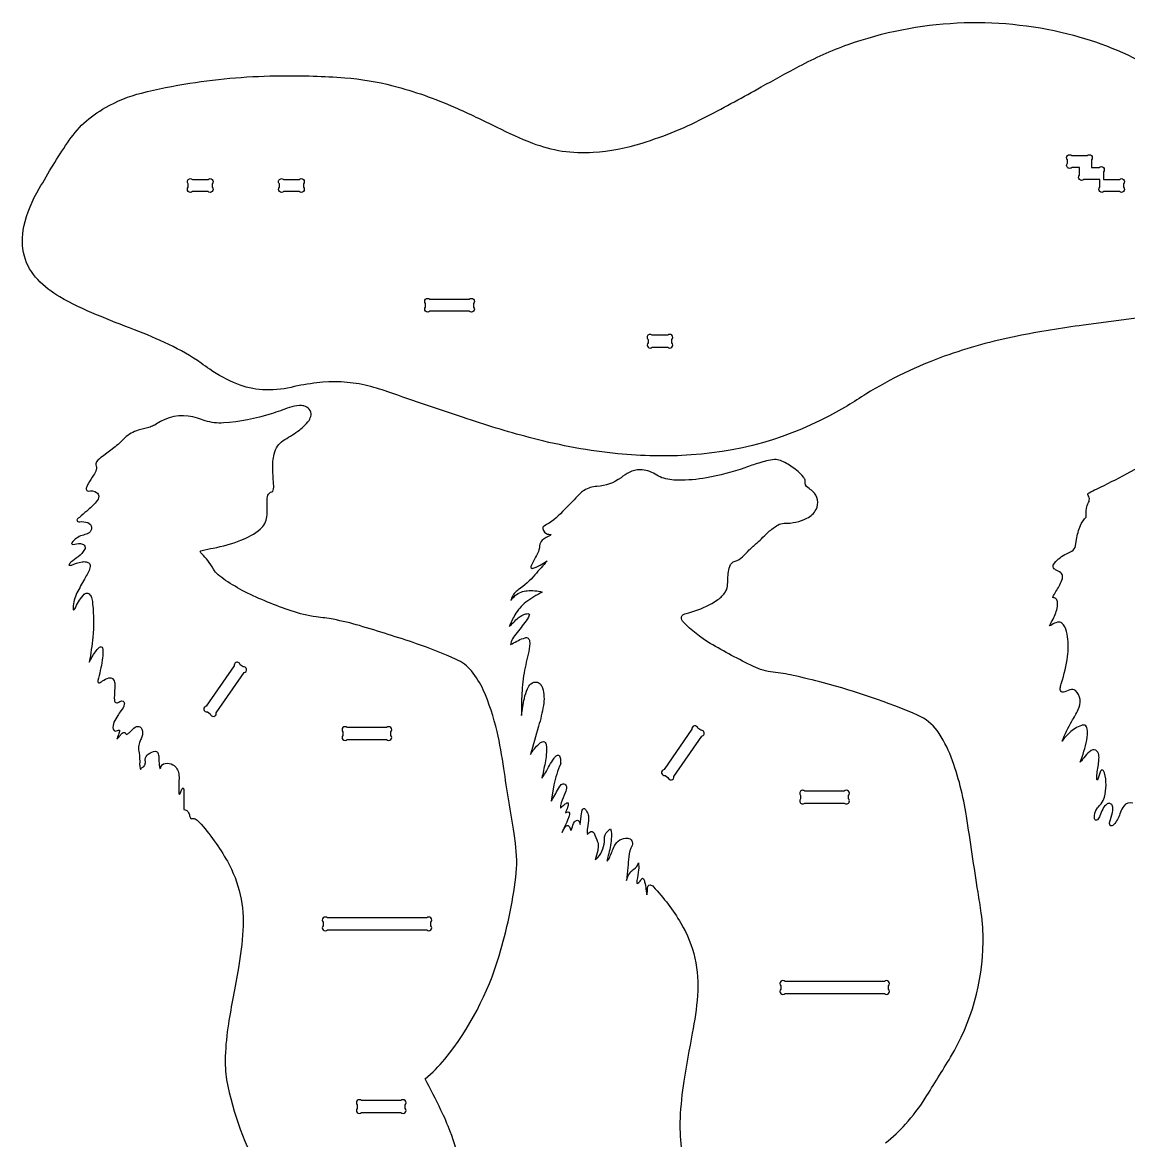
# Model space of a CAD drawing. Extents: x -297 to 360, y -254 to 316.
# Drawn here: x -296.7 to -19.6, y 33.5 to 313.6 of the extents above; entities that cross this region are included whole.
import ezdxf

# ---------------------------------------------------------------- set-up
doc = ezdxf.new("R2010")
doc.units = 0
doc.header["$MEASUREMENT"] = 0
doc.layers.get('0').update_dxf_attribs({"linetype": 'CONTINUOUS'})

msp = doc.modelspace()

# ---------------------------------------------------------------- linework, layer by layer
for points in [[(-17, 239.55), (-30.9, 237.74, 0.016937), (-47.49, 234.99, 0.037032), (-65.76, 229.93, 0.052186), (-85.37, 220.49, -0.00447), (-89.97, 217.56, -0.119641), (-129.16, 205.22, -0.042166), (-147.55, 205.55, -0.039221), (-168.71, 209.35, -0.016725), (-185.23, 214.26, -0.00324), (-205.12, 221.03, 0.027526), (-210.85, 222.71, 0.084054), (-222.9, 223.3, 0.027759), (-229.36, 222.16, -0.066396), (-236.55, 221.53, -0.080063), (-242.92, 223, -0.052876), (-249.75, 226.7, -0.008373), (-251.88, 228.18, 0.043949), (-259.99, 232.89, 0.018249), (-268.63, 236.58, -0.0052), (-278.14, 240.35, -0.034793), (-287.28, 244.8, -0.071755), (-292.82, 249.16, -0.120399), (-296.18, 254.98, -0.119099), (-296.29, 262.42, -0.081907), (-292.44, 271.95, -0.004649), (-289, 277.8, -0.01167), (-285.41, 283.38, -0.0538), (-281.25, 288.35, -0.058055), (-275.88, 292.21, -0.070925), (-266.82, 295.86, -0.026154), (-254.73, 298.31, -0.038412), (-231.78, 300.18, -0.02244), (-215.92, 299.68, -0.046675), (-203.87, 297.68, -0.041268), (-188.31, 292.26, -0.011292), (-177.87, 287.33, 0.021315), (-168.94, 283.34, 0.109476), (-153.69, 281.02, 0.058378), (-141.45, 283.33, 0.046188), (-125.15, 290.05, 0.008532), (-111.6, 297.39, -0.006303), (-102.12, 302.57, -0.03728), (-89.87, 308.02, -0.147404), (-34.83, 310.71, -0.071157), (-13.39, 302.05, -0.063535)], [(-187.2, 27.38, 0.054737), (-189.5, 35.81, 0.021849), (-191.83, 41.17, 0.007313), (-195.79, 48.99, 0.049451), (-190.85, 53.93, 0.097663), (-177.28, 79.81, 0.041192), (-173.06, 99.53, 0.06018), (-173.18, 108, 0.009833), (-173.52, 110.46, -0.006092), (-176.08, 126.73, 0.020295), (-177.79, 135.99, 0.047215), (-181.25, 146.41, 0.063203), (-184.17, 151.14, 0.111532), (-188.04, 154.03, 0.026717), (-197.93, 157.96, 0.009504), (-212.26, 162.49, 0.021715), (-218.8, 164.07, 0.016397), (-223.05, 164.67, -0.048691), (-229.32, 166.19, -0.036248), (-240.98, 170.99, -0.029109), (-245.76, 173.82, -0.017176), (-247.66, 175.24, -0.085201), (-248.82, 176.61, 0.024715), (-250.23, 178.83, 0.024807), (-251.72, 180.43, -0.04084), (-252.17, 181.04, -0.205737), (-251.65, 181.34, -0.018216), (-248.86, 181.92, 0.043688), (-241.96, 183.85, 0.072778), (-237.08, 186.64, 0.19757), (-235.43, 189.77, 0.040996), (-235.34, 191.48, 0.003107), (-235.36, 194.06, -0.120974), (-235.02, 195.45, -0.159708), (-234.54, 195.87, -0.058556), (-233.91, 196.06, 0.083041), (-233.73, 197.51, -0.005976), (-233.96, 201.73, -0.067909), (-233.6, 205.46, -0.075212), (-232.75, 207.47, -0.10325), (-231.38, 208.81, 0.016394), (-227.69, 211.15, 0.078168), (-224.88, 213.87, 0.107064), (-224.38, 215.17, 0.391234), (-226.16, 217.5, 0.071232), (-227.29, 217.6, 0.075225), (-229.75, 217.13, -0.007461), (-234.36, 215.52, -0.060746), (-246.27, 213.25, -0.089836), (-250.88, 213.77, -0.022613), (-252.78, 214.42, 0.215682), (-262.09, 213.6, 0.02234), (-263.53, 212.71, -0.049527), (-264.68, 212.22), (-267.67, 211.42, 0.101395), (-271.04, 209.54, 0.026856), (-271.99, 208.55, -0.031627), (-273.44, 207.25), (-276.63, 204.88, 0.052199), (-278.07, 203.53, 0.299828), (-278.19, 202.44, -0.156841), (-278.19, 201.57, -0.077227), (-278.86, 200.16, 0.019178), (-280.21, 198.02, 0.042434), (-280.67, 196.95, 0.201865), (-280.57, 196.33, 0.280055), (-280.17, 196.2, -0.216956), (-278.07, 195.84, -0.214003), (-277.53, 194.89, -0.175325), (-278.17, 193.48, -0.041328), (-280.55, 191.18, 0.005071), (-282.4, 189.6, 0.096947), (-282.95, 189.1, 0.440139), (-282.79, 188.54, 0.184973), (-282.31, 188.47, -0.13039), (-280.25, 188.28, -0.302127), (-279.4, 187.05, -0.279955), (-279.94, 185.75, -0.067393), (-280.37, 185.51, -0.020218), (-281.7, 185.08, 0.148736), (-284.3, 183.24, 0.304116), (-284.31, 182.95, 0.304116), (-284.05, 182.83, -0.057256), (-282.12, 183.02, -0.183471), (-281.2, 182.65, -0.336207), (-281.08, 181.52, -0.093975), (-282.71, 179.74, 0.010768), (-284.51, 178.37, 0.135226), (-285.03, 177.6, 0.211645), (-284.4, 177.64, -0.062615), (-281.74, 178.47, -0.060972), (-280.72, 178.48, -0.163249), (-279.89, 178.02, -0.183357), (-279.69, 177.28, -0.097747), (-280.08, 176, -0.025023), (-280.88, 174.59, 0.003797), (-282.8, 171.11, 0.091572), (-283.96, 167.48, 0.070734), (-283.9, 166.33, 0.130312), (-283.29, 167.15, -0.078542), (-281.17, 170.36, -0.235724), (-280.24, 170.61, -0.150607), (-279.76, 170.24, -0.127587), (-279.26, 169.23, -0.038908), (-279.09, 167.83, -0.055536), (-279.04, 159.61, -0.021613), (-279.92, 153.37), (-278.82, 155.26, -0.027598), (-277.92, 156.52, -0.048062), (-277.34, 157.1, -0.518481), (-276.58, 156.89, -0.085893), (-276.52, 156.1, -0.049411), (-276.68, 153.82, -0.033118), (-277.79, 148.73, 0.179453), (-277.67, 148.21, 0.259467), (-277.35, 148.18, 0.078898), (-276.62, 148.65, -0.059687), (-275.05, 149.38, -0.242789), (-274.07, 149.21, -0.153887), (-273.55, 148.04, -0.056215), (-273.57, 146.3, 0.029849), (-273.64, 143.79, 0.643021), (-272.53, 143.32, -0.32615), (-271.46, 143.54, -0.327713), (-271.14, 142.78, -0.123703), (-271.98, 141.17, 0.051324), (-272.75, 139.95, 0.044607), (-273.73, 138.34, 0.164112), (-273.91, 136.52, 0.415618), (-273.15, 136.11, -0.012072), (-272.62, 136.31, -0.127513), (-272.33, 136.31, -0.124142), (-272.6, 135.16), (-272.84, 134.61, 0.059832), (-273, 134.03, 0.048074), (-272.12, 135.05, -0.063431), (-271.65, 135.58, -0.107144), (-271.25, 135.76, -0.276164), (-270.91, 135.6, 0.08354), (-270.7, 135.3, 0.281542), (-270.43, 135.28, 0.110862), (-269.79, 135.84, -0.035105), (-268.39, 137.07, -0.244789), (-267.26, 137.16, -0.184927), (-266.74, 136.55, -0.192746), (-266.72, 134.65, -0.054575), (-267.2, 133.6, 0.180076), (-267.46, 130.66, -0.04595), (-267.3, 127.74, 0.072881), (-267.12, 126.5, 0.311275), (-266.95, 126.63, -0.114641), (-266.38, 127.16, 0.201899), (-265.88, 127.99, 0.035248), (-265.91, 128.97, -0.228913), (-265.15, 130.31, -0.136638), (-263.3, 131.01, -0.33239), (-262.75, 130.6, -0.094938), (-262.51, 129.54, 0.029527), (-262.39, 127.5, 0.038184), (-262.21, 126.72, 0.203815), (-262.02, 126.9, -0.297837), (-260.91, 128, -0.195538), (-258.99, 127.61, -0.242876), (-257.48, 125.35, -0.040777), (-257.46, 123.7, 0.0158), (-257.51, 120.69, 0.241284), (-257.3, 120.22, 0.064308), (-257.08, 120.64, -0.04474), (-256.71, 121.54, -0.099132), (-256.39, 121.9, -0.091287), (-256.2, 120.99, -0.006054), (-256.24, 116.41, -0.277732), (-255.03, 115.61, -0.07016), (-254.84, 115.1, 0.095816), (-254.55, 114.31, 0.074993), (-254.36, 114.11, -0.218996), (-253.39, 114.08, -0.095167), (-252.41, 113.31, -0.053438), (-245.33, 103.47, -0.14535), (-241.42, 86.17, -0.028956), (-242.56, 76.75, -0.005522), (-243.88, 69.51, 0.006318), (-245.06, 62.78, 0.028773), (-245.87, 54.61, 0.048976), (-245.51, 48.74, 0.07985), (-236.74, 24.66, 0.060537)], [(-18.53, 118, 0.317363), (-20.81, 117.3, 0.087814), (-21.63, 115.74, -0.086223), (-23.04, 112.94, -0.115707), (-23.79, 112.32, -0.375476), (-24.19, 112.45, -0.193366), (-24.3, 113.39, 0.006299), (-23.59, 115.71, 0.15773), (-23.7, 117.5, 0.45588), (-25, 117.84, 0.121773), (-26.08, 116.53, 0.025354), (-26.79, 114.83, -0.091876), (-27.41, 113.87, -0.644123), (-28.11, 114.14, -0.192504), (-27.39, 116.83, -0.021205), (-26.48, 117.9, 0.099279), (-25.66, 119.53, 0.134086), (-25.63, 125.61, 0.148282), (-26.03, 126.29, 0.394868), (-26.47, 126.24, 0.087766), (-26.92, 125.31, -0.019707), (-27.21, 124.25, -0.066465), (-27.45, 123.76, -0.101817), (-27.56, 125.02, 0.005332), (-27.05, 128.5, 0.032812), (-27.01, 129.78, 0.156324), (-27.51, 131.07, 0.364394), (-28.94, 131.24, 0.075758), (-30.51, 129.76, -0.004678), (-31.73, 128.27, 0.04602), (-30.07, 133.84, 0.072516), (-29.95, 136.67, 0.251245), (-30.54, 137.53, 0.181791), (-31.42, 137.51, 0.107855), (-34.38, 135.65, 0.048237), (-36.27, 133.53, -0.025583), (-33.83, 138.55, 0.036002), (-32.22, 141.46, 0.11715), (-31.75, 143.95, 0.200358), (-32.91, 146.24, 0.272059), (-34.29, 146.43), (-35.56, 145.9, -0.154473), (-36.24, 145.8, -0.187571), (-36.51, 146, -0.199731), (-36.68, 147.07, -0.029204), (-36.36, 148.14, 0.03816), (-34.89, 154.73, 0.063897), (-34.87, 159.7, 0.069224), (-35.6, 162.21, 0.119133), (-36.33, 163.13, 0.20942), (-37.42, 163.34, 0.100137), (-38.79, 162.68, -0.131398), (-39.38, 162.43, -0.048161), (-38.73, 163.73, 0.073856), (-37.47, 166.89, 0.076446), (-37.4, 168.52, 0.160887), (-37.8, 169.24, 0.128942), (-38.55, 169.5, -0.119306), (-38.39, 170.02, 0.013318), (-36.81, 172.72, 0.058599), (-36.19, 174.3, 0.157944), (-36.25, 175.31, 0.110707), (-36.59, 175.71, 0.041932), (-37.89, 176.47, -0.20133), (-38.51, 177.16, -0.147883), (-38.47, 177.61, -0.074235), (-38.13, 178.16, -0.115424), (-35.11, 180.5, 0.025639), (-33.82, 181.11, 0.239771), (-32.9, 182.47), (-32.67, 184.04, -0.049589), (-31.64, 187.57, -0.090983), (-30.18, 189.68, -0.033442), (-30.16, 191.83, -0.107902), (-29.62, 193.33, 0.175256), (-29.45, 194.51, 0.062824), (-29.75, 195.11, -0.395309), (-29.51, 195.78, -0.026388), (-27.61, 196.7, 0.017821), (-20.14, 200.54, -0.038158), (-11.27, 204.53, -0.087709)], [(-80.48, 32.97, 0.049697), (-75.45, 37.65, 0.044365), (-70.53, 44.14, 0.001614), (-64.18, 54.42, 0.132861), (-56.02, 83.33, 0.036087), (-56.51, 90.5, 0.008147), (-57.31, 95.74, -0.001421), (-60.19, 114.8, 0.05004), (-64.03, 129.54, 0.065672), (-67.57, 136.22, 0.131686), (-72.32, 140, 0.038454), (-95.99, 148.13, 0.009692), (-103.63, 150.02, 0.030801), (-108.64, 150.82, -0.082097), (-113.56, 152.27, -0.023289), (-124.37, 158.05, -0.062484), (-131.11, 163.34, -0.224886), (-131.57, 164.65, -0.22693), (-131.07, 165.3, -0.063935), (-129.74, 165.7, 0.056796), (-123.95, 168.04, 0.022015), (-122.45, 168.99, 0.086352), (-120.59, 170.92, 0.078374), (-120.17, 171.95, 0.057276), (-119.99, 173.76, -0.066349), (-119.5, 177.31, -0.262842), (-118.14, 178.64, 0.125745), (-116.32, 179.71, 0.013785), (-114.62, 181.43, -0.016765), (-112.63, 183.26, 0.008728), (-109.77, 185.97, -0.036794), (-107.49, 187.66, -0.132068), (-105.84, 188.13, 0.121768), (-100.15, 189.39, 0.149683), (-97.85, 191.58, 0.340256), (-98.73, 196.12, 0.038056), (-99.96, 197.06, -0.293732), (-100.57, 198.61, 0.147455), (-100.67, 199.13, 0.061954), (-101.06, 199.69, 0.077099), (-103.87, 202.2, 0.062198), (-106.82, 203.84, 0.092639), (-108.25, 204.06, 0.046621), (-112.22, 203.21, 0.014622), (-115.69, 202.01, -0.039554), (-125.31, 199.48, -0.041544), (-132.48, 198.89, -0.077366), (-136.47, 199.54, -0.056515), (-138.15, 200.41, 0.126943), (-141.97, 201.53, 0.122538), (-144.66, 200.87, 0.046323), (-146.73, 199.52, -0.151902), (-152.78, 197.35, 0.116374), (-155.96, 196.36, 0.045546), (-156.79, 195.73, 0.026568), (-158.03, 194.46, -0.014231), (-161.42, 191.03, -0.092538), (-166.01, 187.42, 0.371042), (-166.3, 186.71, 0.244214), (-165.17, 185.42, 0.09846), (-164.19, 185.35, -0.168317), (-164.46, 185.1, 0.048055), (-166.44, 183.87, 0.206494), (-167.12, 182.48, -0.101644), (-167.63, 180.55, -0.027936), (-168.66, 178.67), (-169.02, 178, 0.042583), (-169.3, 177.29, 0.343745), (-169.11, 176.84, 0.169579), (-168.95, 176.82, 0.080991), (-167.02, 177.62, -0.014851), (-165.22, 178.69, 0.010857), (-168.28, 175.21, -0.065233), (-172.47, 171.43, 0.135819), (-174.16, 169.37, 0.044205), (-174.35, 168.76, -0.131503), (-171.78, 170.9, -0.094186), (-170.21, 171.23, -0.090596), (-166.47, 170.9, 0.033538), (-170.55, 168.36, 0.101146), (-173.32, 165.16, 0.029393), (-174.74, 162.24, -0.021218), (-172.45, 164.43, -0.11125), (-170.56, 165.42, -0.064504), (-170.07, 165.5, -0.206741), (-169.71, 165.32, -0.213385), (-169.71, 165.13, -0.091645), (-170.8, 163.28, 0.02779), (-172.07, 161.61), (-173.4, 159.94, 0.077474), (-174.26, 158.41, 0.042437), (-174.42, 157.79, 0.157578), (-174.02, 157.92, -0.067802), (-170.77, 159.44, -0.49619), (-169.64, 158.67, -0.082601), (-169.83, 155.97, 0.01182), (-171.03, 150.64, 0.024523), (-171.41, 147.68, 0.018698), (-171.67, 141.93, 0.01221), (-171.63, 140.01, -0.016518), (-170.94, 144.28, -0.051017), (-170.16, 146.7, -0.097515), (-169.29, 147.9, -0.221721), (-167.69, 148.32, -0.178184), (-166.84, 147.73, -0.093771), (-166.4, 146.87, -0.112098), (-166.15, 142.48, -0.023806), (-167.37, 137.3, -0.005214), (-169.44, 130.21, -0.052751), (-167.27, 132.89, -0.09292), (-166.44, 133.4, -0.404011), (-165.56, 133, -0.09675), (-165.45, 132.62, -0.06484), (-165.45, 130.19, -0.017261), (-165.76, 128.1, -0.009702), (-166.55, 124.29, 0.042015), (-165.67, 125.6, -0.031868), (-163.49, 129.26, -0.028481), (-162.94, 129.92, -0.238253), (-162.35, 130.06, -0.180148), (-162.16, 129.89, -0.108056), (-161.89, 128.91, 0.007815), (-161.83, 127.9, 0.062107), (-163.53, 122.64), (-164.21, 118.55, 0.04252), (-163.77, 119.22, -0.025694), (-161.87, 122.48, -0.314724), (-161.03, 122.84, -0.314724), (-160.39, 122.17, -0.098845), (-160.7, 120.65, 0.016331), (-161.71, 118.11, 0.078647), (-161.92, 116.78, -0.048034), (-161.08, 117.51, -0.080617), (-160.29, 118.11, -0.094315), (-160.06, 118.15, -0.318948), (-159.95, 117.96, -0.115287), (-160.11, 116.99, 0.017906), (-160.67, 115.59, -0.134192), (-160.03, 115.83, -0.357321), (-159.64, 115.51, -0.141261), (-159.7, 114.87, -0.025304), (-160.56, 112.75, 0.007077), (-161.5, 110.66, -0.077116), (-160.87, 111.8, -0.108775), (-160.45, 112.33, -0.441145), (-159.64, 112.11, -0.068952), (-159.31, 111.19, 0.080591), (-159.05, 111.71, -0.058547), (-158.39, 113.34, -0.268217), (-157.67, 113.75, -0.235272), (-157.29, 113.49, -0.061369), (-157.06, 112.96, 0.04748), (-156.93, 112.66, -0.011897), (-156.62, 115.46, -0.058015), (-156.33, 116.53, -0.439069), (-155.78, 116.61, -0.154183), (-155.51, 116.3, -0.039773), (-155.04, 115.4, -0.092947), (-154.86, 114.23, -0.026314), (-155.15, 111.85, 0.087976), (-155.1, 110.18, -0.169244), (-154.29, 110.93, -0.264153), (-153.71, 110.8, -0.119066), (-153.49, 110.52, -0.013223), (-152.59, 108.32, -0.107195), (-152.44, 106.89, -0.019475), (-152.57, 106.15, -0.01655), (-153.21, 103.87, 0.098263), (-152.54, 104.44, 0.186868), (-150.88, 108.99, -0.210185), (-150.05, 111.03, -0.008874), (-149.39, 111.64, -0.099701), (-149.17, 109, -0.037307), (-149.91, 104.93, 0.013695), (-150.24, 103.5, 0.101055), (-149.55, 104.48, -0.005312), (-148.39, 107.32, -0.303668), (-145.05, 109.28, -0.507385), (-143.97, 107.42, 0.091481), (-144.81, 104.6, 0.010378), (-145.02, 101.91, -0.004204), (-145.34, 98.66, -0.08858), (-144.46, 100.62, -0.104722), (-143.5, 101.49, 0.158353), (-142.35, 103.08, -0.053272), (-142.33, 101.32, -0.024415), (-142.75, 98.64, 0.088623), (-142.78, 98.13, 0.089337), (-142.7, 97.88, 0.108049), (-141.95, 98.51, -0.011557), (-141.34, 99.27, -0.176586), (-140.96, 98.76, -0.034364), (-140.71, 97.85, -0.01041), (-140.42, 95.99, 0.023915), (-140.23, 95.06, 0.020055), (-140.08, 96.76, -0.060136), (-139.92, 97.32, -0.279762), (-139.47, 97.6, -0.168932), (-138.62, 97.11, -0.051067), (-131.72, 87.96, -0.155047), (-127.59, 69.83, -0.027928), (-128.87, 60.39, 0.007238), (-130.98, 48.41, 0.028967), (-131.94, 39.18, 0.074267), (-130.29, 24.7, 0.066044)]]:
    msp.add_lwpolyline(points, format="xyb")
for points in [[(-33.84, 280.21), (-29.96, 280.21, -1), (-28.9, 279.15), (-28.9, 277.21), (-26.96, 277.21, -1), (-25.9, 276.15), (-25.9, 274.21), (-21.89, 274.21, -1), (-20.83, 273.15), (-20.83, 272.27, -1), (-21.89, 271.21), (-25.77, 271.21, -1), (-26.83, 272.27), (-26.83, 274.21), (-30.84, 274.21, -1), (-31.9, 275.27), (-31.9, 277.21), (-33.84, 277.21, -1), (-34.9, 278.27), (-34.9, 279.15, -1)], [(-254.06, 274.21), (-250.18, 274.21, -1), (-249.12, 273.14), (-249.12, 272.27, -1), (-250.18, 271.21), (-254.06, 271.21, -1), (-255.12, 272.27), (-255.12, 273.14, -1)], [(-231.23, 274.21), (-227.35, 274.21, -1), (-226.29, 273.14), (-226.29, 272.27, -1), (-227.35, 271.21), (-231.23, 271.21, -1), (-232.29, 272.27), (-232.29, 273.14, -1)], [(-194.62, 244.21), (-184.75, 244.21, -1), (-183.68, 243.14), (-183.68, 242.27, -1), (-184.75, 241.21), (-194.62, 241.21, -1), (-195.68, 242.27), (-195.68, 243.14, -1)], [(-138.91, 232.21), (-135.03, 232.21, 1), (-133.97, 233.27), (-133.97, 234.14, 1), (-135.03, 235.21), (-138.91, 235.21, 1), (-139.97, 234.14), (-139.97, 233.27, 1)], [(-243.6, 152.43), (-250.6, 142.35, 1), (-250.34, 140.87), (-249.61, 140.37, 1), (-248.14, 140.64), (-241.13, 150.72, 1), (-241.4, 152.2), (-242.12, 152.7, 1)], [(-133.5, 124.72), (-126.5, 134.81, 1), (-126.76, 136.28), (-127.49, 136.78, 1), (-128.96, 136.52), (-135.96, 126.43, 1), (-135.7, 124.96), (-134.98, 124.45, 1)], [(-215.31, 133.95), (-205.43, 133.95, 1), (-204.37, 135.01), (-204.37, 135.89, 1), (-205.43, 136.95), (-215.31, 136.95, 1), (-216.37, 135.89), (-216.37, 135.01, 1)], [(-100.68, 118.04), (-90.8, 118.04, 1), (-89.74, 119.1), (-89.74, 119.98, 1), (-90.8, 121.04), (-100.68, 121.04, 1), (-101.74, 119.98), (-101.74, 119.1, 1)], [(-220.28, 86.28), (-195.4, 86.28, 1), (-194.34, 87.34), (-194.34, 88.22, 1), (-195.4, 89.28), (-220.28, 89.28, 1), (-221.34, 88.22), (-221.34, 87.34, 1)], [(-105.64, 70.36), (-80.76, 70.36, 1), (-79.7, 71.43), (-79.7, 72.3, 1), (-80.76, 73.36), (-105.64, 73.36, 1), (-106.7, 72.3), (-106.7, 71.43, 1)], [(-211.72, 40.54), (-201.84, 40.54, 1), (-200.78, 41.6), (-200.78, 42.48, 1), (-201.84, 43.54), (-211.72, 43.54, 1), (-212.78, 42.48), (-212.78, 41.6, 1)]]:
    msp.add_lwpolyline(points, format="xyb", close=True)

doc.saveas('drawing.dxf')
